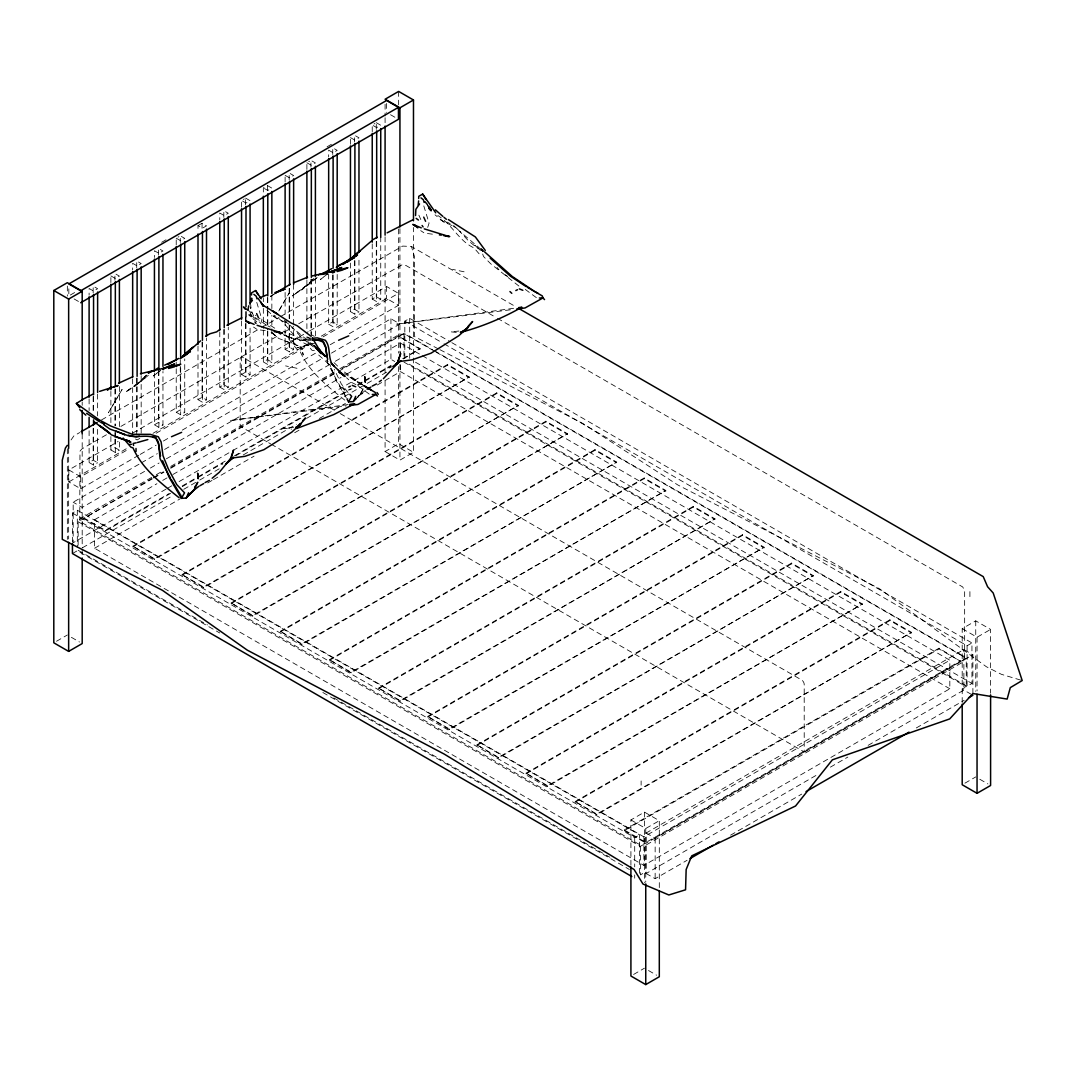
<?xml version="1.0" encoding="UTF-8"?>
<svg xmlns="http://www.w3.org/2000/svg" width="1076" height="1076" viewBox="0 0 1076 1076"><rect width="100%" height="100%" fill="white"/><g stroke="black" fill="none" stroke-linecap="round" stroke-linejoin="round"><path stroke-width="0.75" stroke-dasharray="5 3.75" d="M327.225 360.137L327.185 362.222L335.537 378.012L344.643 394.408L347.938 398.591M250.802 305.154L250.721 308.597L251.354 304.71M435.968 352.054L966.261 658.216L645.129 843.799L639.574 844.297A5.824 3.362 0 0 1 637.853 843.597L81.413 522.344A5.824 3.362 0 0 1 80.216 521.349L79.853 519.439L81.077 518.148L154.836 475.565M497.408 318.294L962.684 586.945L964.647 590.549L964.647 658.041L963.316 660.099M260.58 323.876L261.952 319.612L256.68 302.1M427.697 227.399L429.068 223.122L422.774 202.597M278.819 310.951L289.148 293.075L278.415 311.542M363.137 389.727L358.59 396.681L354.636 399.505M363.042 388.732L359.949 394.892L366.015 389.848M71.056 439.963L73.867 435.915L79.691 432.552M357.568 397.3L361.213 393.318L357.958 396.748M146.04 375.564L140.835 380.729L145.744 376.049M313.143 279.087L307.951 284.252L312.86 279.572M146.847 374.999L144.345 377.205L146.39 375.443M313.963 278.509L311.462 280.728L313.506 278.953M137.688 383.5L134.729 386.069L141.682 380.231L125.179 392.431L135.32 385.464M316.559 278.106L301.589 290.009L317.178 277.5M160.781 370.131L153.29 375.995L160.028 371.005M327.898 273.64L320.392 279.518L327.454 274.165M148.367 375.336L134.473 386.499L147.91 375.914M129.12 389.808L128.501 390.292L131.245 388.194M296.236 293.331L292.295 295.954L308.785 283.741L295.618 293.802L298.348 291.704M274.178 294.111L270.385 296.438L274.501 293.788M270.385 296.438L273.465 294.555M303.257 346.364L308.973 343.93L303.271 346.822L296.909 347.79L314.945 343.083M74.634 292.551L68.837 295.9L68.837 286.915M161.682 242.288L167.493 238.939M327.091 146.793L332.887 143.444M176.222 244.871L176.222 238.186L178.925 236.612M197.997 225.61L202.059 223.257L206.511 225.839L202.449 228.179L197.997 225.61L197.997 230.627M241.549 207.157L241.549 200.459L244.265 198.899M264.44 188.529L267.789 190.452L271.851 188.112L267.399 185.543L263.338 187.883L263.338 194.581M306.889 169.43L306.889 162.745L309.606 161.171M372.229 131.716L372.229 125.018L374.932 123.458M101.507 419.949L260.083 328.409M261.535 327.561L278.993 317.487M280.446 316.64L402.653 246.095L411.422 246.471L516.171 306.956M106.416 434.771L81.843 448.961L79.974 451.207L79.745 520.206M120.889 426.419L282.84 332.914M284.293 332.081L292.968 327.077M298.751 323.728L402.464 264.602L405.881 265.449L495.955 317.447M138.737 455.269L80.7 488.773L68.837 481.913L68.837 469.93L118.158 441.456M132.671 433.077L308.234 331.717M309.673 330.883L386.58 286.485L398.456 293.344L398.456 305.328L349.122 333.802M89.106 430.723L89.106 462.519L93.168 460.178L97.62 462.747L97.62 427.602M110.882 436.56L110.882 449.943L114.944 447.603L119.396 450.171L119.396 441.806M154.433 372.915L154.433 424.791L158.508 422.451L162.96 425.02L162.96 371.476M176.222 368.718L176.222 412.229L180.284 409.875L184.736 412.444L184.736 358.9M197.997 346.095L197.997 399.653L202.059 397.3L206.511 399.868L206.511 337.958M219.773 331.852L219.773 387.078L223.835 384.724L228.287 387.293L228.287 327.05M241.549 320.944L241.549 374.502L245.624 372.148L250.076 374.73L250.076 326.189M263.338 330.13L263.338 361.926L267.399 359.586L271.851 362.155L271.851 315.295M285.113 320.904L285.113 349.35L289.175 347.01L293.627 349.579L293.627 326.149M328.664 274.003L328.664 324.199L332.74 321.858L337.191 324.427L337.191 272.551M350.453 263.095L350.453 311.636L354.515 309.283L358.967 311.852L358.967 256.626M372.229 243.835L372.229 299.061L376.291 296.707L380.743 299.276L380.743 237.366M89.106 462.519L93.558 465.088L97.62 462.747M110.882 449.943L115.334 452.512L119.396 450.171M139.826 438.376L137.109 439.936L132.657 437.367M154.433 424.791L158.885 427.374L162.96 425.02M176.222 412.229L180.674 414.798L184.736 412.444M197.997 399.653L202.449 402.222L206.511 399.868M219.773 387.078L224.225 389.647L228.287 387.293M241.549 374.502L246.001 377.071L250.076 374.73M263.338 361.926L267.789 364.495L271.851 362.155M285.113 349.35L289.565 351.919L293.627 349.579M328.664 324.199L333.116 326.781L337.191 324.427M350.453 311.636L354.905 314.205L358.967 311.852M372.229 299.061L376.681 301.63L380.743 299.276M68.837 481.913L128.313 447.576M152.98 433.332L311.125 342.02M321.28 336.156L386.58 298.469L398.456 305.328M68.837 469.93L80.7 476.789L128.582 449.149M156.154 433.238L312.847 342.76M323.002 336.896L398.456 293.344M140.189 454.422L156.154 445.208M163.404 441.025L170.667 436.829M182.274 430.131L317.205 352.229M330.265 344.697L337.514 340.5M166.04 489.123L73.181 542.734L73.181 502.21L139.934 463.689M141.373 462.841L157.338 453.628M164.588 449.445L322.746 358.133M331.448 353.116L390.938 318.765L399.936 323.97L333.197 362.491M72.442 542.21L72.442 513.05L77.311 510.226L639.574 834.855L639.574 875.366M144.574 471.396L82.193 507.415L73.181 502.21M150.384 468.047L159.087 463.016M166.336 458.833L331.744 363.338M404.818 358.416L404.818 321.146L409.687 318.335L450.373 341.818M156.289 474.718L163.525 470.548M170.748 466.379L338.523 369.512M339.962 368.678L399.263 334.448L404.818 333.95A5.824 3.362 0 0 1 406.54 334.636L432.686 349.74M170.627 493.359L105.354 531.046L83.686 518.524L151.851 478.47M153.303 477.623L163.458 471.759M170.707 467.576L336.075 372.108M341.872 368.759L398.443 336.102L420.111 348.611L402.706 359.371M78.131 545.236L78.131 521.739L152.321 478.901M153.774 478.067L163.956 472.176M170.707 468.289L337.084 372.229M338.536 371.395L403.998 333.6L434.516 351.206M422.303 355.672L949.826 660.234L949.826 688.774L643.892 865.4L94.567 548.249L94.567 519.721L156.921 483.729M162.718 480.38L167.062 477.865M172.873 474.516L341.052 377.407M346.849 374.058L400.501 343.096L420.85 354.838M167.493 488.275L171.851 485.774M179.1 481.577L231.34 451.422M232.779 450.588L390.938 359.276L394.784 361.509M83.686 517.825L105.354 530.333L169.174 493.494M182.234 485.949L196.733 477.583M198.186 476.735L225.745 460.824M234.447 455.807L350.494 388.813M357.743 384.616L363.54 381.267M364.993 380.433L391.099 365.356M402.706 358.658L420.111 348.611M182.234 486.661L196.733 478.282M198.186 477.448L222.84 463.205M235.9 455.673L351.946 388.678M357.743 385.329L363.54 381.98M364.993 381.133L391.099 366.069M72.442 553.562L77.311 550.737L219.692 632.944M82.489 547.751L172.685 495.673M183.754 489.298L198.266 480.918M199.719 480.071L219.235 468.8M243.243 454.946L296.344 424.28M306.526 418.403L387.992 371.368M94.567 548.249L180.122 498.86M207.668 482.963L212.012 480.447M213.465 479.614L254.057 456.17M294.663 432.74L300.46 429.391M319.303 418.51L345.409 403.433M358.456 395.901L365.705 391.718M377.299 385.02L400.501 371.624L949.826 688.774M132.832 546.205L447.589 364.468L469.257 376.99L154.5 559.412L132.832 546.205L154.5 558.713L469.257 376.99M132.832 546.904L447.589 365.181L469.257 377.689M56.503 641.256L67.344 635.001M385.087 381.092L385.087 451.543L398.645 443.729L413.48 452.297L413.48 227.493M181.979 574.571L496.735 392.848L518.403 405.356L203.646 587.792L181.979 574.571L203.646 587.079L518.403 405.356M181.979 575.283L496.735 393.547L518.403 406.069M385.087 451.543L399.936 460.125L413.48 452.297M231.111 602.95L545.882 421.214L567.55 433.736L252.793 616.158L231.111 602.95L252.793 615.459L567.55 433.736M231.111 603.649L545.882 421.926L567.55 434.435M280.258 631.316L595.028 449.593L616.696 462.102L301.939 644.537L280.258 631.316L301.939 643.838L616.696 462.102M280.258 632.029L595.028 450.293L616.696 462.815M329.404 659.696L644.174 477.973L665.842 490.481L351.085 672.904L329.404 659.696L351.085 672.204L665.842 490.481M329.404 660.395L644.174 478.672L665.842 491.181M378.55 688.062L693.321 506.339L714.989 518.847L400.218 701.283L378.55 688.062L400.218 700.584L714.989 518.847M378.55 688.774L693.321 507.052L714.989 519.56M427.697 716.441L742.453 534.718L764.135 547.227L449.365 729.663L427.697 716.441L449.365 728.95L764.135 547.227M427.697 717.141L742.453 535.418L764.135 547.926M476.843 744.821L791.6 563.084L813.281 575.606L498.511 758.029L476.843 744.821L498.511 757.329L813.281 575.606M476.843 745.52L791.6 563.797L813.281 576.306M525.989 773.187L840.746 591.464L862.427 603.972L547.657 786.408L525.989 773.187L547.657 785.695L862.427 603.972M525.989 773.886L840.746 592.163L862.427 604.672M575.135 801.566L889.892 619.83L911.56 632.352L596.803 814.774L575.135 801.566L596.803 814.075L911.56 632.352M575.135 802.266L889.892 620.543L911.56 633.051M630.913 865.252L630.913 819.939L644.457 812.111L659.306 820.692L659.306 889.489M962.2 702.507L962.2 628.666L975.744 620.852L990.592 629.42L990.592 693.186M624.282 829.932L939.039 648.209L960.707 661.431L939.039 648.909L624.282 830.645L624.282 829.932L645.95 842.441L960.707 660.718M630.913 819.939L645.748 828.507L659.306 820.692M962.2 628.666L977.048 637.234L990.592 629.42M72.442 513.05L634.705 837.666L639.574 834.855M444.038 343.795L967.082 645.775L971.951 642.95L971.951 683.475L967.082 686.286L407.723 363.338M815.89 775.514L646.138 873.524L646.138 833.012L963.881 649.554L972.892 654.759L972.892 695.271L962.2 689.097L966.261 686.757L966.261 658.216M94.567 519.721L643.892 836.859L949.826 660.234M78.131 521.739L640.395 846.355L644.457 844.014L646.138 844.983L963.881 661.538L962.2 660.57M646.138 833.012L655.149 838.204L972.892 654.759M830.403 767.134L847.821 757.087M868.13 745.359L963.881 690.079L963.881 649.554M640.395 846.355L640.395 874.896L644.457 872.555L655.149 878.715L687.066 860.289M730.591 835.164L801.687 794.115M916.308 727.941L964.19 700.301M633.616 974.452L644.457 968.185M964.916 783.18L975.744 776.926M389.875 367.535L389.041 367.952L391.731 366.849M221.925 464.428L222.772 464.012M312.968 339.828L303.392 340.419L295.523 339.317L283.257 334.676M513.602 308.314L396.735 324.132L511.732 309.632M348.14 404.563L229.618 420.608L346.284 405.908M293.627 427.28L283.674 428.315L291.69 429.136M306.445 339.76L302.369 340.137L295.47 338.617M458.941 331.045L450.777 331.838L458.806 332.645M314.38 350.359L312.094 350.386L306.956 344.414C292.645 338.967 287.252 322.544 273.936 315.147M432.418 234.164L424.415 233.129L420.689 230.627M265.301 330.641L257.312 329.606L253.573 327.104M305.826 339.787L310.977 339.935M464.092 271.798L452.687 269.417M296.976 368.288L285.57 365.894M310.964 338.066L299.478 337.837L283.082 331.166M271.112 332.242L278.832 338.51L297.985 345.638L293.049 343.257L297.393 345.853L285.893 335.443L298.039 350.709L300.11 351.381C309.484 372.7 328.543 386.97 346.122 401.214M289.162 336.976L282.006 334.596M1020.599 680.059L1001.42 674.329L986.369 666.73L879.495 588.747L677.772 484.94L582.95 423.54L439.882 349.673M284.024 340.742L291.394 343.311M287.548 336.438L291.878 338.308L290.923 337.743M452.122 225.597L443.285 221.669L435.013 214.81M355.954 384.603L351.771 382.531L346.526 377.73M446.863 222.006L450.091 223.633M267.816 325.853L270.224 327.091M438.389 348.893L414.542 336.586L414.542 256.76L411.422 246.471M362.679 384.683L348.799 376.533L361.509 384.509M361.173 384.441L356.452 381.2L358.9 383.002M248.072 310.359L255.9 315.591M453.413 226.31L455.807 227.709M390.534 114.728L397.138 118.548M376.291 122.677L380.743 125.246L376.681 127.587L372.229 125.018M350.453 137.594L354.905 140.162L358.967 137.822L354.515 135.24L354.515 141.938M306.889 162.745L311.341 165.314L315.402 162.96L310.951 160.391L310.951 167.089M285.113 175.307L289.565 177.89L293.627 175.536L289.175 172.967L289.175 179.665M245.624 198.119L250.076 200.687L246.001 203.028L241.549 200.459M451.826 342.652L971.951 642.95M404.818 321.146L442.586 342.962M434.139 350.574L962.98 655.903A5.824 3.362 0 0 1 964.177 656.885L964.647 658.041M420.111 349.31L398.443 336.102M415.497 362.209L971.951 683.475M403.998 362.128L966.261 686.757M176.222 238.186L180.674 240.755L184.736 238.401L180.284 235.832L180.284 242.53M312.067 335.08L314.3 336.358M306.889 336.775L310.224 338.711M110.882 275.9L115.334 278.469L119.396 276.129L114.944 273.56L114.944 280.258M979.792 779.253L987.889 783.933M334.394 410.238L242.678 357.286A3.605 2.085 60 0 0 240.19 358.819L240.177 426.298L270.695 443.917M340.218 413.601L801.714 680.032A3.605 2.085 60 0 1 804.202 684.444L804.216 751.949L272.161 444.765M74.109 298.94L79.382 301.993M624.282 830.645L645.95 843.154M78.131 550.28L207.439 624.927M333.829 697.907L339.639 701.256M341.092 702.103L609.877 857.276M322.854 692.5L629.406 869.489M71.393 637.328L79.49 642.009M648.505 970.525L656.602 975.206M536.346 297.635L524.469 288.812M369.243 394.112L357.353 385.289M266.606 325.234L250.13 314.165M274.743 328.193L259.329 318.2M355.537 380.743L344.576 373.52M507.549 276.424L505.33 274.918L508.975 277.648M362.881 384.872L342.585 370.763M478.255 248.677L474.92 245.207L480.447 250.479M311.139 345.154L307.803 341.697L313.345 346.956M271.434 332.471L276.962 336.748L272.134 332.914M328.906 364.213L316.398 352.968M288.866 324.226L285.665 321.805L287.682 323.392L276.169 318.16L265.597 309.269M252.9 318.657L257.406 322.262M252.443 316.344L259.787 322.397M480.932 249.296L459.573 231.206L468.423 240.782L476.803 247.628M313.829 345.773L292.457 327.682L301.307 337.259L309.686 344.118M284.4 320.191L286.445 321.966M457.098 228.744L462.048 233.68M289.982 325.234L294.932 330.157M518.888 286.041L490.71 263.781L483.501 256.491L482.626 253.869L479.21 253.909L474.059 247.937C459.008 241.118 451.907 224.279 437.798 215.496M334.031 362.639L340.285 368.624M453.561 225.476L456.802 228.489M348.046 392.498L341.334 383.944L334.246 369.283M326.579 360.07L328.113 361.805M496.977 267.359L498.955 269.713M346.257 397.73L336.075 380.46L329.767 364.266M418.873 215.16L420.81 219.558M251.757 311.636L253.707 316.035M331.193 368.14L333.762 374.461M250.062 312.618L251.623 316.519M300.298 346.956L300.715 348.974M977.048 637.234L977.048 690.94M975.744 620.852L975.744 691.33M969.906 591.625L969.906 598.686M967.082 645.775L967.082 686.286M939.039 648.209L939.039 648.909M889.892 619.83L889.892 620.543M840.746 591.464L840.746 592.163M791.6 563.084L791.6 563.797M742.453 534.718L742.453 535.418M693.321 506.339L693.321 507.052M655.149 838.204L655.149 878.715M645.748 828.507L645.748 882.212M644.457 812.111L644.457 882.602M644.174 477.973L644.174 478.672M643.892 836.859L643.892 865.4M641.121 780.947L641.121 785.184M634.705 837.666L634.705 866.839M634.705 874.936L634.705 878.177M596.803 814.075L596.803 814.774M595.028 449.593L595.028 450.293M547.657 785.695L547.657 786.408M545.882 421.214L545.882 421.926M498.511 757.329L498.511 758.029M496.735 392.848L496.735 393.547M449.365 728.95L449.365 729.663M447.589 364.468L447.589 365.181M409.687 318.335L409.687 358.846M403.998 333.6L403.998 358.779M400.501 343.096L400.501 353.17M400.501 364.912L400.501 371.624M400.218 700.584L400.218 701.283M399.936 228.596L399.936 353.13M399.936 364.495L399.936 460.125M398.645 91.42L398.645 104.843M398.645 228.986L398.645 353.13M398.645 366.553L398.645 443.729M390.938 318.765L390.938 359.276M386.58 103.457L386.58 112.442M386.58 286.485L386.58 298.469M385.087 104.278L385.087 116.02M385.087 117.701L385.087 124.412M385.087 236.814L385.087 372.7M376.681 241.387L376.681 301.63M376.291 124.345L376.291 129.362M376.291 241.481L376.291 296.707M354.905 260.648L354.905 314.205M354.515 260.755L354.515 309.283M351.085 672.204L351.085 672.904M350.453 139.261L350.453 144.292M333.116 274.905L333.116 326.781M332.74 154.514L332.74 147.816L337.191 150.384L333.116 152.738L328.664 150.169L328.664 156.854M332.74 274.999L332.74 321.858M315.402 278.428L315.402 337.003M311.341 279.101L311.341 337.676M310.951 279.209L310.951 334.434M306.889 279.881L306.889 330.09M301.939 643.838L301.939 644.537M293.627 284.306L293.627 324.481M289.565 288.328L289.565 318.456M289.565 325.154L289.565 351.919M289.175 288.435L289.175 318.563M289.175 325.248L289.175 347.01M285.113 176.989L285.113 182.005M285.113 292.457L285.113 314.205M271.851 295.214L271.851 308.597M267.789 297.554L267.789 309.269M267.789 310.951L267.789 329.35M267.789 331.031L267.789 364.495M267.399 185.543L267.399 192.241M267.399 297.662L267.399 309.377M267.399 311.045L267.399 329.458M267.399 331.126L267.399 359.586M263.338 298.334L263.338 301.683M263.338 308.382L263.338 328.462M252.793 615.459L252.793 616.158M246.001 316.828L246.001 321.845M246.001 323.526L246.001 377.071M245.624 199.786L245.624 204.803M245.624 316.936L245.624 321.953M245.624 323.62L245.624 372.148M224.225 329.404L224.225 389.647M223.835 217.379L223.835 210.694L228.287 213.263L224.225 215.603L219.773 213.035L219.773 219.733M223.835 329.498L223.835 384.724M203.646 587.079L203.646 587.792M202.449 341.98L202.449 402.222M202.059 223.257L202.059 229.955M202.059 342.074L202.059 397.3M180.674 367.938L180.674 414.798M180.284 359.666L180.284 364.697M180.284 366.365L180.284 409.875M176.222 362.02L176.222 367.037M158.885 370.467L158.885 427.374M158.508 255.106L158.508 248.408L162.96 250.977L158.885 253.331L154.433 250.762L154.433 257.446M158.508 370.574L158.508 422.451M154.5 558.713L154.5 559.412M141.171 375.672L141.171 435.928M137.109 378.026L137.109 431.57M136.719 267.682L136.719 260.984L141.171 263.553L137.109 265.906L132.657 263.324L132.657 270.022M136.719 378.12L136.719 435.027M132.657 378.806L132.657 435.699M119.396 386.58L119.396 426.742M115.334 388.92L115.334 425.746M115.334 432.431L115.334 437.448M115.334 439.129L115.334 452.512M114.944 389.028L114.944 425.84M114.944 432.539L114.944 437.555M114.944 439.237L114.944 447.603M110.882 277.581L110.882 282.598M110.882 391.368L110.882 423.164M105.354 530.333L105.354 531.046M97.62 394.125L97.62 415.887M93.558 396.479L93.558 413.211M93.558 428.275L93.558 465.088M93.168 292.82L93.168 286.135L97.62 288.704L93.558 291.045L89.106 288.476L89.106 295.174M93.168 396.587L93.168 413.319M93.168 428.382L93.168 460.178M89.106 398.927L89.106 410.642M82.193 401.98L82.193 405.343M82.193 433.857L82.193 547.94M82.193 549.621L82.193 556.332M80.7 476.789L80.7 488.773M77.311 510.226L77.311 547.496M68.649 448.396L68.649 538.982M67.344 286.041L67.344 296.115M67.344 448.773L67.344 539.372M122.032 389.552L108.394 412.78L122.032 389.552M444.159 222.046L440.461 219.612L444.159 222.046M277.043 318.536L273.344 316.102L277.043 318.536M302.45 349.512L301.011 346.795L303.203 354.972L302.45 349.512"/><path stroke-width="1.5" d="M251.582 294.985L251.636 292.78L255.59 290.56L261.199 298.751M418.685 198.509L418.752 196.303L422.707 194.084L435.726 212.846M418.631 200.903L418.201 205.018M251.394 300.527L251.676 298.16L251.085 301.509M248.085 309.337L248.744 305.826M186.282 498.134L188.569 492.795M353.385 401.644L355.685 396.318M186.888 497.246L194.097 489.809L197.755 482.277L196.599 484.092M346.983 398.9L348.53 401.873L351.65 396.345L349.848 394.408M252.43 300.419L250.17 302.867M419.532 203.942L415.861 209.336L415.565 215.563M194.608 487.482L195.926 485.222M67.29 445.356L65.407 448.046L62.287 460.138L62.287 539.358L162.436 590.32L247.265 650.133L444.132 754.034L634.1 869.502L642.977 884.028L668.842 894.976L685.56 889.798L686.152 869.543L691.747 855.864L795.567 805.991L832.367 759.831L949.691 718.929L972.933 693.522L1007.149 699.077L1010.297 687.618L1022.2 680.543L993.202 593.01L987.58 586.729L983.235 576.615L519.089 308.637M192.833 491.369L187.52 495.996L194.097 489.809M295.698 427.925L298.254 426.89L305.53 417.999L302.894 420.595M460.689 332.148L465.37 330.413L472.633 321.522L468.248 326.109M301.253 423.406L291.731 432.189L263.902 449.701L244.898 456.332L233.115 457.892L229.175 460.246M468.369 326.929L458.847 335.699L431.019 353.21L412.014 359.855L400.232 361.415L396.291 363.769M300.54 424.226L298.254 426.89L295.873 427.159M465.37 330.413L467.656 327.75M300.298 423.54L296.922 426.97M182.046 357.192L200.607 340.863M351.018 258.67L371.328 241.132M228.045 462.021L231.501 457.313L233.546 450.05L230.049 460.205L227.587 462.29M182.92 356.035L193.102 347.212L186.269 352.699M350.991 258.576L360.204 250.721L353.385 256.222M354.004 400.77L356.371 398.456M383.433 378.671L397.273 363.567L400.649 353.56L397.152 363.728L394.704 365.813M198.899 486.339L193.357 490.508M220.015 329.31L216.666 331.865L210.102 333.708L205.637 336.237M107.398 390.265L111.379 387.051M275.496 292.981L290.291 284.293M466.5 328.584L462.815 331.448L464.886 329.928M349.727 259.034L342.814 264.387L350.346 259.518M212.187 478.228L219.437 472.176L228.381 461.268L225.839 464.186L233.774 457.233L230.224 459.519M379.29 381.738L381.429 380.231M275.187 293.425L277.218 292.026M387.131 232.833L412.592 219.961M320.567 274.582L331.798 268.65M154.433 370.4L157.97 368.019M180.015 358.671L187.385 354.071M347.118 262.181L350.736 259.787M183.229 355.995L190.425 351.516L183.485 355.699M396.156 363.796L400.877 360.756L392.78 366.512M79.772 407.764L76.369 403.433L83.713 398.873M352.202 258.307L357.541 255.025L342.262 263.876M377.205 237.231L372.74 239.76M167.99 364.535L178.616 358.442M336.304 267.346L341.105 264.521M82.193 558L82.193 643.569L68.649 651.384L53.8 642.816L53.8 290.507L67.344 282.692L82.193 291.26L82.193 400.312M398.456 107.331L80.7 290.776L68.837 283.916L386.58 100.472L398.456 107.331L398.456 119.302L80.7 302.746M53.8 290.507L68.649 299.074L82.193 291.26M413.48 99.987L398.645 91.42L385.087 99.248L399.936 107.815L413.48 99.987L413.48 220.782M81.144 431.705L97.149 422.478M689.972 858.621L713.186 845.211M716.078 843.544L718.983 841.862M806.032 791.6L909.045 732.124M968.534 697.786L972.892 695.271M630.913 866.933L630.913 976.013L645.748 984.58L659.306 976.752L659.306 891.17M962.2 704.188L962.2 784.74L977.048 793.308L990.592 785.493L990.592 694.867M367.145 389.216L370.816 387.104M200.028 485.693L203.7 483.595M118.548 383.244L132.778 376.735M348.611 260.661L354.502 257.594L337.891 265.799M241.818 317.837L226.928 325.261M84.426 398.497L92.926 394.193M372.229 386.082L376.465 383.93M205.112 482.559L209.349 480.407M515.834 290.547L517.516 289.7M348.718 387.037L350.399 386.19M277.89 291.905L285.207 289.027L274.972 292.578M164.682 365.141L176.935 359.424M169.161 366.297L174.608 363.97L163.001 368.611L166.242 367.521M348.745 335.873L338.604 340.245M181.642 432.35L171.487 436.721M344.307 269.35L347.911 267.736L311.825 276.034M175.98 366.365L180.808 364.226L140.431 373.722M318.429 274.972L320.177 274.205M260.042 297.716L266.767 294.891M293.492 282.853L307.534 277.245M296.519 428.544L333.721 414.596L354.717 403.675L349.781 404.347M113.693 387.01L118.091 385.504L99.651 391.368M321.495 274.434L327.252 273.627M337.151 271.542L343.096 269.888M168.542 368.436L174.5 366.781M137.472 442.492L147.842 439.559M333.21 272.484L332.323 272.685L334.542 272.201M139.342 436.237L136.275 436.896L128.407 435.793L109.833 429.001L103.915 424.778M162.92 369.566L163.821 369.391M133.895 443.272L136.154 442.855M518.538 307.642L521.833 307.198C502.653 318.133 481.766 326.822 460.407 332.457M516.722 309L525.061 307.951L542.963 297.944L544.55 299.599M349.619 405.491L357.945 404.441L375.847 394.435L377.447 396.076M312.188 338.321L317.326 337.864L325.423 340.285C330.803 347.118 327.924 356.573 332.027 364.065M348.53 401.873L352.901 401.604M185.798 498.08L181.414 498.349L168.959 476.937L162.651 460.757M312.968 339.828L320.07 340.151M312.148 339.976L317.097 339.855L322.961 341.912L325.651 347.454L327.655 359.451M539.372 297.971L542.963 297.944L542.277 295.913L530.993 289.377M372.256 394.448L375.847 394.435L375.161 392.39L363.89 385.854M447.481 236.424L449.728 236.518L443.5 235.536M129.792 444.267L131.528 444.307M439.385 234.918L441.321 235.133M445.303 235.913L448.746 236.438L424.253 228.865M276.384 332.027L274.205 331.623M277.514 332.228L276.68 332.067L282.611 332.995L278.186 332.403L281.63 332.914L257.137 325.342M152.967 436.627L154.742 437.004M128.367 435.108C137.203 438.524 147.345 433.857 155.845 438.389L158.535 443.944L160.553 455.928M94.446 421.994L111.716 434.986L130.882 442.128L125.932 439.748L130.277 442.344L129.16 440.568M421.267 227.87L412.848 224.413L416.479 226.525L413.87 224.965M254.151 324.347L245.731 320.89L249.363 323.015L246.754 321.455M116.907 437.233L124.278 439.788M519.345 288.893L522.828 290.305M352.242 385.369L355.712 386.782M116.141 431.153L124.762 434.785L123.807 434.22M100.7 422.33L104.318 424.186M321.845 340.527L323.634 341.966L325.625 346.432L326.902 356.936M534.503 291.408L538.135 293.425M371.032 389.902L364.253 385.8M527.321 287.279L529.93 288.785M631.8 876.51L72.442 553.562L72.442 543.837M99.49 421.725L86.631 413.319M276.317 313.264L272.228 310.856L291.098 322.988L297.151 325.719L310.803 336.142M448.369 219.571L475.35 236.922L485.276 250.452M339.021 372.108L342.652 374.408L339.33 372.148M277.675 314.058L262.719 305.127L263.593 305.893L261.804 303.58L263.391 305.934M533.454 290.708L512.203 276.438L484.523 251.811M526.016 286.525L510.562 276.276L490.199 258.173M415.726 225.973L414.758 225.274L417.784 227.87M248.61 322.45L247.655 321.751L249.498 323.298M416.156 218.361L418.43 220.042M249.054 314.851L251.313 316.519M248.072 310.359L243.472 306.942L245.18 309.121M76.369 403.433L98.79 419.586L110.411 425.894L132.361 434.314L150.21 434.341L158.306 436.762L161.118 441.886L163.014 455.699L168.192 468.571L176.746 484.59L184.534 492.835L181.414 498.349L180.835 495.068M339.438 372.309L344.683 375.995L341.859 373.587M179.019 497.69C161.427 483.46 142.382 469.176 132.994 447.858L130.936 447.186L123.121 438.04M442.828 216.357L435.403 209.833M444.011 217.339L446.392 219.302M429.835 208.65L430.709 209.416L428.92 207.09L431.301 210.627L429.687 208.233M79.745 409.647L85.784 415.134M340.85 372.673L344.966 376.479L333.735 365.827M325.625 356.479L319.074 349.35L320.635 351.785L312.336 338.052M509.943 291.556L511.786 293.304M342.841 388.046L344.67 389.794M332.107 364.239L334.327 366.432L331.085 363.002M420.972 197.863L423.366 199.732L424.105 202.409M253.855 294.34L256.249 296.209L256.989 298.886M324.912 356.169L313.923 345.49L320.89 353.574M483.097 251.165L481.039 249L482.855 250.923M428.867 208.408L430.978 210.681M315.739 347.4L317.501 349.471M425.074 201.763L427.387 204.561M257.958 298.24L262.571 304.71L261.804 303.58M180.001 494.019L171.407 479.748M430.83 210.022L427.737 205.422M155.926 437.609L156.518 438.457M319.074 349.35L322.316 353.937M376.99 392.498L378.295 394.381M422.088 225.489L423.097 226.942M254.972 321.966L255.98 323.419M260.621 301.912L263.338 306.378M422.707 194.084L426.002 199.571M255.59 290.56L258.065 294.676M429.512 208.3L430.454 209.887M170.586 478.336L160.082 458.712L158.508 442.909L157.244 439.802M423.729 217.123L425.598 221.32M256.626 313.6L258.482 317.797M133.182 443.433L133.599 445.464M136.006 448.49L136.087 451.463M977.048 694.302L977.048 793.308M645.748 883.894L645.748 984.58M399.936 107.815L399.936 226.928M385.087 126.08L385.087 235.133M380.743 128.595L380.743 237.366M376.681 130.936L376.681 238.038M372.229 133.384L372.229 242.154M358.967 141.158L358.967 251.609M354.905 143.512L354.905 255.631M350.453 145.959L350.453 258.079M337.191 153.733L337.191 267.534M333.116 156.087L333.116 268.206M328.664 158.535L328.664 270.654M315.402 166.309L315.402 276.761M311.341 168.663L311.341 277.433M306.889 171.111L306.889 278.213M293.627 178.885L293.627 284.306M289.565 181.225L289.565 284.992M285.113 183.687L285.113 287.44M271.851 191.461L271.851 293.546M267.789 193.801L267.789 295.887M263.338 196.249L263.338 296.667M250.076 204.036L250.076 304.441M246.001 206.377L246.001 306.781M246.001 311.811L246.001 316.828M241.549 208.825L241.549 319.276M228.287 216.612L228.287 325.382M224.225 218.953L224.225 327.723M219.773 221.4L219.773 330.171M206.511 229.175L206.511 336.277M202.449 231.528L202.449 340.298M197.997 233.976L197.997 344.428M184.736 241.75L184.736 353.87M180.674 244.104L180.674 357.891M176.222 246.552L176.222 360.339M162.96 254.326L162.96 366.445M158.885 256.68L158.885 368.799M154.433 259.128L154.433 371.247M141.171 266.902L141.171 374.004M137.109 269.242L137.109 376.344M132.657 271.703L132.657 377.125M119.396 279.478L119.396 383.231M115.334 281.818L115.334 385.571M110.882 284.266L110.882 389.7M97.62 292.053L97.62 392.458M93.558 294.394L93.558 394.798M93.558 419.909L93.558 424.926M89.106 296.841L89.106 397.259M89.106 417.34L89.106 427.374M82.193 410.373L82.193 433.857M68.649 299.074L68.649 448.396M68.649 542.344L68.649 651.384M151.326 371.449L148.3 373.022L153.061 370.695L151.326 371.449M332.941 270.775L330.103 272.134L341.724 267.48L332.941 270.775M105.018 429.405L99.436 425.518L109.86 433.238L105.018 429.405M365.1 380.043L364.764 376.708L365.329 382.276L365.1 380.043M197.984 476.534L197.648 473.184L198.213 478.766L197.984 476.534"/></g></svg>
